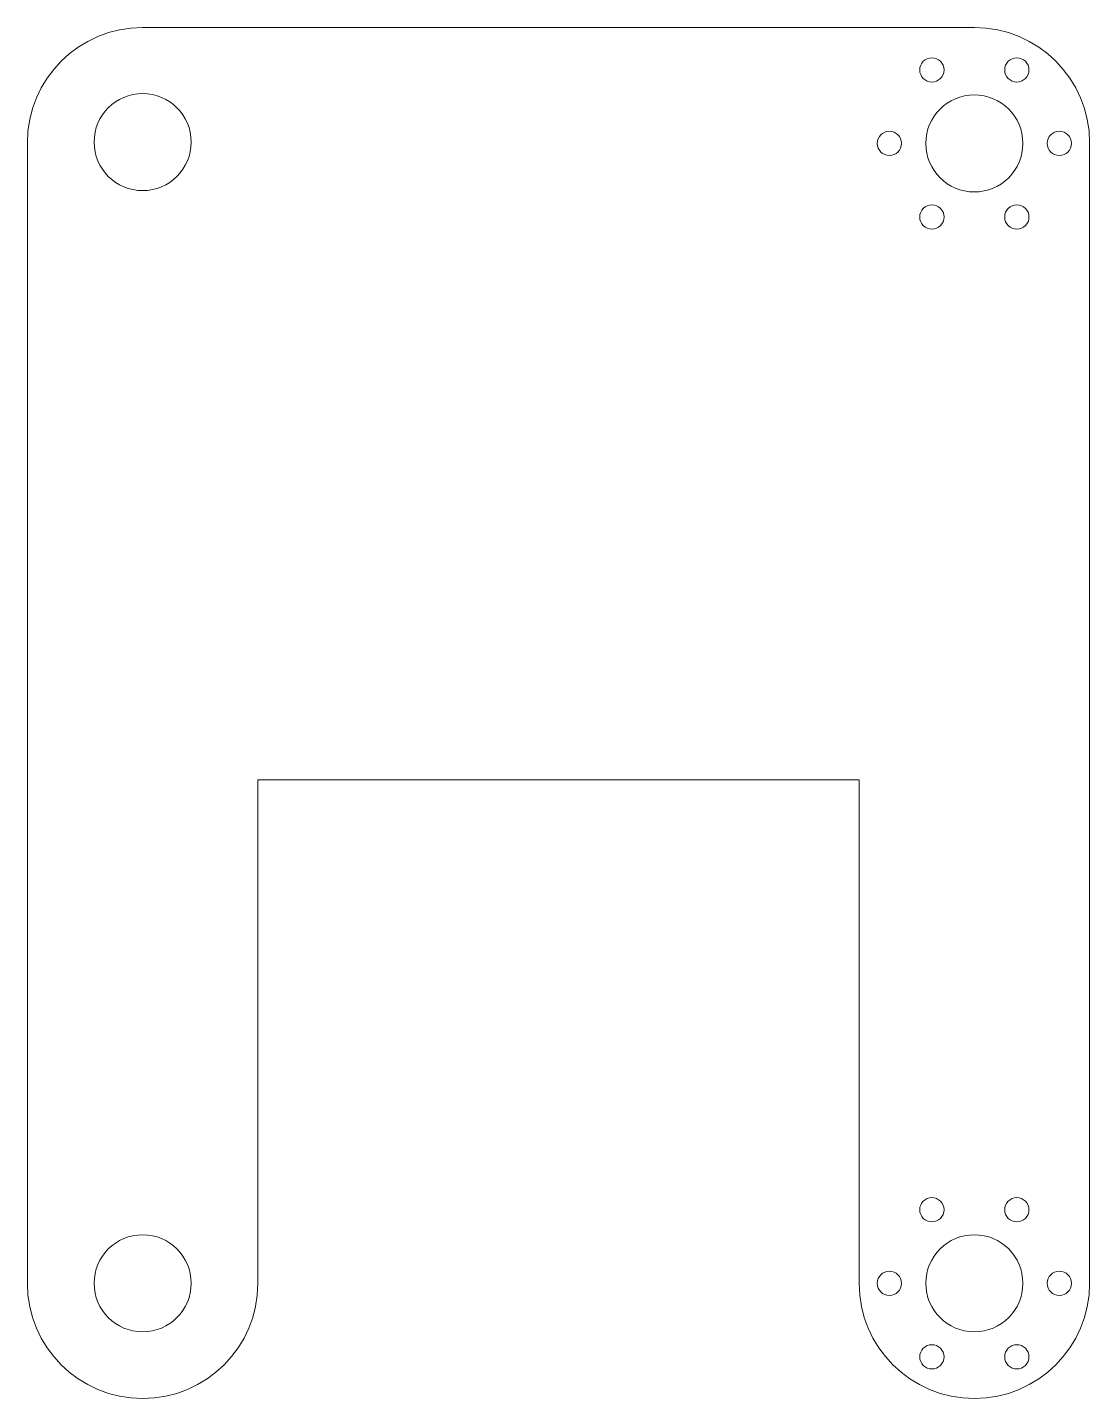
# Model space of a CAD drawing. Header units: millimetres. Extents: x -45 to 43, y -82 to 31.
import ezdxf

# ---------------------------------------------------------------- set-up
doc = ezdxf.new("R2010")
doc.units = ezdxf.units.MM

msp = doc.modelspace()

# ---------------------------------------------------------------- linework, layer by layer
at = {"color": 7, "linetype": 'Continuous', "lineweight": 15}
for p, q in [((33.37, 31), (-35.17, 31)), ((-44.67, -72.5), (-44.67, 21.5)), ((42.87, 21.5), (42.87, -72.5)), ((23.87, -31), (-25.67, -31)), ((-25.67, -72.5), (-25.67, -31)), ((23.87, -72.5), (23.87, -31))]:
    msp.add_line(p, q, dxfattribs=at)
for centre, radius in [((29.87, 27.5), 1), ((36.87, 27.5), 1), ((-35.17, 21.55), 4), ((33.37, 21.44), 4), ((26.37, 21.44), 1), ((40.37, 21.44), 1), ((29.87, 15.38), 1), ((36.87, 15.38), 1), ((29.87, -66.44), 1), ((36.87, -66.44), 1), ((-35.17, -72.5), 4), ((33.37, -72.5), 4), ((26.37, -72.5), 1), ((40.37, -72.5), 1), ((29.87, -78.56), 1), ((36.87, -78.56), 1)]:
    msp.add_circle(centre, radius, dxfattribs=at)
for centre, start, end in [((-35.17, 21.5), 90, 180), ((33.37, 21.5), 0, 90), ((-35.17, -72.5), 180, 0), ((33.37, -72.5), 180, 0)]:
    msp.add_arc(centre, 9.5, start, end, dxfattribs=at)

doc.saveas('drawing.dxf')
